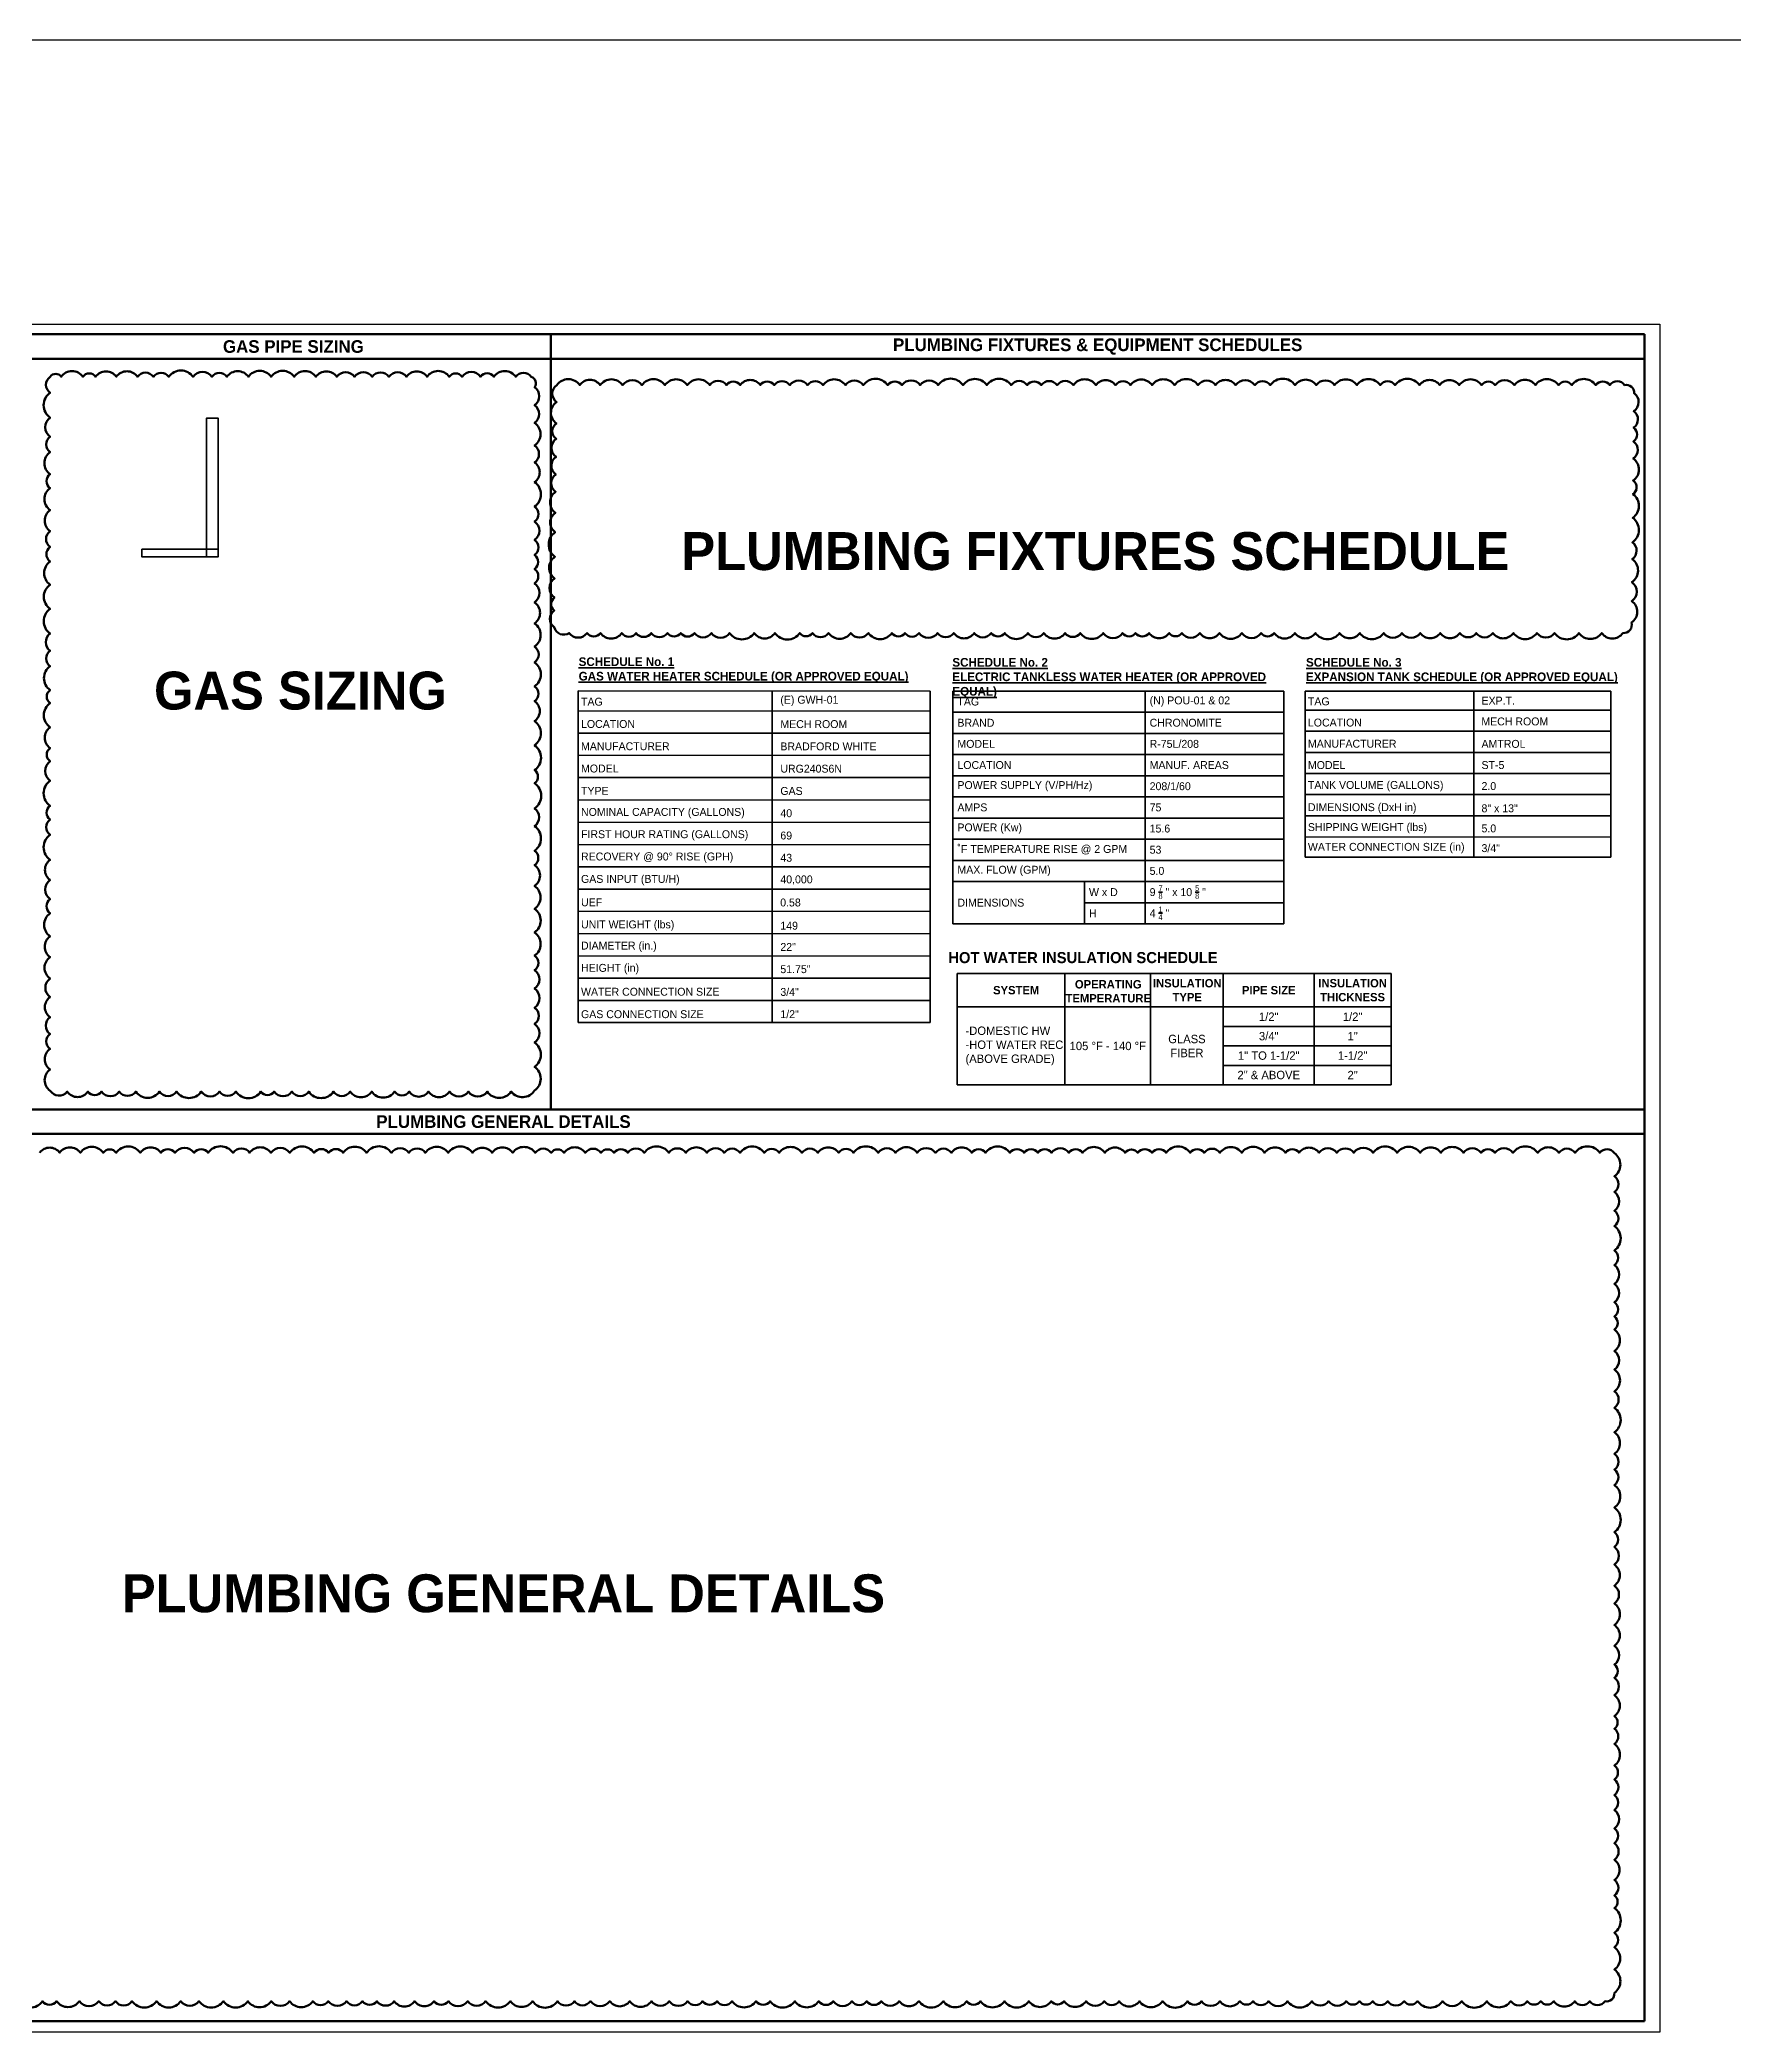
# Model space of a CAD drawing. Header units: inches. Extents: x 2025 to 34930, y -6955 to 4650.
# Drawn here: x 8772 to 9844, y -1678 to -417 of the extents above; entities that cross this region are included whole.
import ezdxf

# ---------------------------------------------------------------- set-up
doc = ezdxf.new("R2010")
doc.units = ezdxf.units.IN
doc.header["$MEASUREMENT"] = 0
doc.layers.get('DEFPOINTS').update_dxf_attribs({"color": 104})
doc.layers.add('PDF-TEXT', color=7, linetype='Continuous', lineweight=35)
doc.layers.add('REV.01', color=1, linetype='Continuous', lineweight=50)
doc.styles.add('BOO', font='GOTHIC.TTF', dxfattribs={"height": 6})
doc.styles.add('Century Gothic', font='GOTHIC.TTF', dxfattribs={"height": 5.3125})
doc.styles.add('Century Gothic_B', font='GOTHICB.TTF', dxfattribs={"height": 6.659722})
doc.styles.get("Standard").update_dxf_attribs({"font": 'arial.ttf'})

msp = doc.modelspace()

# ---------------------------------------------------------------- linework, layer by layer
msp.add_line((5037.8, -416.7), (13091.4, -416.7))
at = {"layer": 'DEFPOINTS'}
msp.add_lwpolyline([(8330.7, -596.7), (9797.6, -596.7), (9797.6, -1677.8), (8330.7, -1677.8)], close=True, dxfattribs=at)
at = {"layer": 'PDF-TEXT', "color": 42, "lineweight": 100}
for p, q in [((9095.5, -603.1), (8343.2, -603.1)), ((9095.5, -603.1), (9787.8, -603.1)), ((9095.5, -1093.7), (9095.5, -603.1)), ((9787.8, -603.1), (9787.8, -1670.8)), ((9787.8, -618.7), (8343.2, -618.7)), ((8343.2, -1093.7), (9095.5, -1093.7)), ((9787.8, -1093.7), (9095.5, -1093.7)), ((9787.8, -1109.3), (8343.2, -1109.3)), ((9787.8, -1670.8), (8343.2, -1670.8))]:
    msp.add_line(p, q, dxfattribs=at)
at = {"layer": 'PDF-TEXT'}
for p, q in [((9112.7, -828.8), (9112.7, -1038.8)), ((9112.7, -828.8), (9335.7, -828.9)), ((9235.6, -828.9), (9235.6, -1038)), ((9335.7, -828.9), (9335.7, -1038.8)), ((9350, -828.9), (9515.2, -828.9)), ((9350, -828.9), (9350, -976.3)), ((9471.7, -828.9), (9559.5, -828.9)), ((9471.7, -828.9), (9471.7, -976.3)), ((9471.7, -828.9), (9471.7, -976.3)), ((9559.5, -828.9), (9559.5, -976.3)), ((9573, -828.9), (9573, -934)), ((9573, -828.9), (9766.6, -829.1)), ((9679.8, -829), (9679.8, -934)), ((9766.6, -829), (9766.6, -934.1)), ((9112.7, -841.4), (9335.7, -841.6)), ((9350, -842.3), (9559.5, -842.3)), ((9573, -841), (9766.6, -841.1)), ((9112.7, -855.5), (9335.7, -855.5)), ((9350, -855.7), (9559.5, -855.7)), ((9573, -854.4), (9766.6, -854.4)), ((9112.7, -869.6), (9335.7, -869.8)), ((9350, -869.1), (9559.5, -869.1)), ((9573, -867.8), (9766.6, -867.9)), ((9350, -882.5), (9559.5, -882.5)), ((9573, -881.2), (9766.6, -881.2)), ((9112.7, -883.7), (9335.7, -883.7)), ((9573, -894.5), (9766.6, -894.5)), ((9112.7, -897.8), (9335.7, -898)), ((9350, -895.9), (9559.5, -895.9)), ((9573, -907.9), (9766.6, -908)), ((9112.7, -911.9), (9335.7, -912.1)), ((9350, -909.3), (9559.5, -909.3)), ((9112.7, -926.1), (9335.7, -926.2)), ((9350, -922.7), (9559.5, -922.7)), ((9573, -921.3), (9766.6, -921.4)), ((9112.7, -940.2), (9335.7, -940.3)), ((9350, -936.1), (9559.5, -936.1)), ((9573, -934), (9766.6, -934.1)), ((9112.7, -954.3), (9335.7, -954.4)), ((9350, -949.5), (9559.5, -949.5)), ((9433.3, -949.5), (9433.3, -976.3)), ((9112.7, -968.3), (9335.7, -968.5)), ((9433.3, -962.9), (9559.5, -962.9)), ((9112.7, -982.4), (9335.7, -982.6)), ((9350, -976.3), (9559.5, -976.3)), ((9112.7, -996.5), (9335.7, -996.7)), ((9352.7, -1007.7), (9627.5, -1007.7)), ((9352.7, -1007.7), (9352.7, -1078.2)), ((9421, -1007.7), (9421, -1078.2)), ((9475.2, -1007.7), (9475.2, -1078.2)), ((9521.1, -1007.7), (9521.1, -1078.2)), ((9578.8, -1007.7), (9578.8, -1078.2)), ((9627.5, -1007.7), (9627.5, -1078.2)), ((9112.7, -1010.6), (9335.7, -1010.6)), ((9112.7, -1024.7), (9335.7, -1024.7)), ((9352.7, -1028.9), (9627.5, -1028.9)), ((9112.7, -1038.8), (9335.7, -1038.8)), ((9521.1, -1041.3), (9627.5, -1041.3)), ((9521.1, -1053.6), (9627.5, -1053.6)), ((9521.1, -1065.9), (9627.5, -1065.9)), ((9352.7, -1078.2), (9627.5, -1078.2))]:
    msp.add_line(p, q, dxfattribs=at)
at = {"layer": 'PDF-TEXT', "color": 6}
for points in [[(8884.8, -744), (8877.5, -744), (8877.5, -656.1), (8884.8, -656.1)], [(8836.6, -739.2), (8884.8, -739.2), (8884.8, -744), (8836.6, -744)]]:
    msp.add_lwpolyline(points, close=True, dxfattribs=at)
at = {"layer": 'REV.01'}
for points in [[(8778.5, -630, 0.520567), (8778.5, -640.1, 0.520567), (8778.5, -655.9, 0.520567), (8778.5, -668, 0.520567), (8778.5, -677.7, 0.520567), (8778.5, -691.7, 0.520567), (8778.5, -700.5, 0.520567), (8778.5, -714.4, 0.520567), (8778.5, -727.7, 0.520567), (8778.5, -737.7, 0.520567), (8778.5, -746.9, 0.520567), (8778.5, -761.6, 0.520567), (8778.5, -776.9, 0.520567), (8778.5, -792.6, 0.520567), (8778.5, -803.4, 0.520567), (8778.5, -813.2, 0.520567), (8778.5, -828.3, 0.520567), (8778.5, -836.6, 0.520567), (8778.5, -851.9, 0.520567), (8778.5, -865, 0.520567), (8778.5, -873.4, 0.520567), (8778.5, -885.7, 0.520567), (8778.5, -901.6, 0.520567), (8778.5, -910.3, 0.520567), (8778.5, -919.9, 0.520567), (8778.5, -935.8, 0.520567), (8778.5, -948.5, 0.520567), (8778.5, -960.7, 0.520567), (8778.5, -969.6, 0.520567), (8778.5, -984.2, 0.520567), (8778.5, -997.3, 0.520567), (8778.5, -1010.9, 0.520567), (8778.5, -1022.6, 0.520567), (8778.5, -1035.4, 0.520567), (8778.5, -1046, 0.520567), (8778.5, -1055.4, 0.520567), (8778.5, -1068.5, 0.520567), (8778.5, -1081.9, 0.520567), (8789.3, -1082.5, 0.520567), (8802.4, -1082.5, 0.520567), (8811, -1082.5, 0.520567), (8822.3, -1082.5, 0.520567), (8832.7, -1082.5, 0.520567), (8847.7, -1082.5, 0.520567), (8858.6, -1082.5, 0.520567), (8874.2, -1082.5, 0.520567), (8885.7, -1082.5, 0.520567), (8896.1, -1082.5, 0.520567), (8911.9, -1082.5, 0.520567), (8920.3, -1082.5, 0.520567), (8931.6, -1082.5, 0.520567), (8942.2, -1082.5, 0.520567), (8957.9, -1082.5, 0.520567), (8968.5, -1082.5, 0.520567), (8982.1, -1082.5, 0.520567), (8996.6, -1082.5, 0.520567), (9005.8, -1082.5, 0.520567), (9018, -1082.5, 0.520567), (9031.4, -1082.5, 0.520567), (9043.3, -1082.5, 0.520567), (9055.2, -1082.5, 0.520567), (9070.4, -1082.5, 0.520567), (9085.2, -1081.8, 0.520567), (9085.2, -1066.8, 0.520567), (9085.2, -1051.4, 0.520567), (9085.2, -1039.6, 0.520567), (9085.2, -1029.4, 0.520567), (9085.2, -1017.3, 0.520567), (9085.2, -1005.6, 0.520567), (9085.2, -996.4, 0.520567), (9085.2, -981.7, 0.520567), (9085.2, -966.8, 0.520567), (9085.2, -952.3, 0.520567), (9085.2, -939.1, 0.520567), (9085.2, -930, 0.520567), (9085.2, -914.4, 0.520567), (9085.2, -903.2, 0.520567), (9085.2, -887.3, 0.520567), (9085.2, -879, 0.520567), (9085.2, -863.3, 0.520567), (9085.2, -847.9, 0.520567), (9085.2, -835.3, 0.520567), (9085.2, -826, 0.520567), (9085.2, -810.8, 0.520567), (9085.2, -800.8, 0.520567), (9085.2, -786.1, 0.520567), (9085.2, -772.8, 0.520567), (9085.2, -760.8, 0.520567), (9085.2, -751.7, 0.520567), (9085.2, -742.8, 0.520567), (9085.2, -733.3, 0.520567), (9085.2, -721.7, 0.520567), (9085.2, -712.2, 0.520567), (9085.2, -696.7, 0.520567), (9085.2, -684.2, 0.520567), (9085.2, -673.5, 0.520567), (9085.2, -659.2, 0.520567), (9085.2, -648, 0.520567), (9085.2, -636.6, 0.520567), (9083.1, -630, 0.520567), (9073.3, -630, 0.520567), (9059.4, -630, 0.520567), (9051, -630, 0.520567), (9039.3, -630, 0.520567), (9031.2, -630, 0.520567), (9017.1, -630, 0.520567), (9004.1, -630, 0.520567), (8993, -630, 0.520567), (8982.4, -630, 0.520567), (8971.2, -630, 0.520567), (8960, -630, 0.520567), (8946.8, -630, 0.520567), (8933, -630, 0.520567), (8918.4, -630, 0.520567), (8904, -630, 0.520567), (8890.4, -630, 0.520567), (8880.9, -630, 0.520567), (8869, -630, 0.520567), (8853.6, -630, 0.520567), (8843.9, -630, 0.520567), (8833.8, -630, 0.520567), (8820.4, -630, 0.520567), (8807.3, -630, 0.520567), (8799.2, -630, 0.520567), (8785.5, -630, 0.520567)], [(9099.3, -635.3, 0.520567), (9099.1, -646, 0.520567), (9099, -659.5, 0.520567), (9098.9, -669.3, 0.520567), (9098.8, -680.7, 0.520567), (9098.6, -691.8, 0.520567), (9098.5, -702.8, 0.520567), (9098.4, -716.1, 0.520567), (9098.2, -728.4, 0.520567), (9098.1, -743.9, 0.520567), (9097.9, -757.6, 0.520567), (9097.8, -769.8, 0.520567), (9097.7, -777.9, 0.520567), (9097.6, -788.6, 0.520567), (9107.1, -792.2, 0.520567), (9118.4, -792.2, 0.520567), (9126.9, -792.2, 0.520567), (9140.4, -792.2, 0.520567), (9149.5, -792.2, 0.520567), (9159.1, -792.2, 0.520567), (9169.3, -792.2, 0.520567), (9177.7, -792.2, 0.520567), (9186.4, -792.2, 0.520567), (9197.2, -792.2, 0.520567), (9208.7, -792.2, 0.520567), (9224.2, -792.2, 0.520567), (9237.4, -792.2, 0.520567), (9253.1, -792.2, 0.520567), (9261.1, -792.2, 0.520567), (9271.3, -792.2, 0.520567), (9285.4, -792.2, 0.520567), (9296.5, -792.2, 0.520567), (9311.4, -792.2, 0.520567), (9319.7, -792.2, 0.520567), (9328.6, -792.2, 0.520567), (9340.3, -792.2, 0.520567), (9350.6, -792.2, 0.520567), (9363.6, -792.2, 0.520567), (9374.3, -792.2, 0.520567), (9382.9, -792.2, 0.520567), (9397.5, -792.2, 0.520567), (9407.6, -792.2, 0.520567), (9421.1, -792.2, 0.520567), (9430.7, -792.2, 0.520567), (9445.2, -792.2, 0.520567), (9457.5, -792.2, 0.520567), (9465.7, -792.2, 0.520567), (9474.2, -792.2, 0.520567), (9487, -792.2, 0.520567), (9495, -792.2, 0.520567), (9506.4, -792.2, 0.520567), (9518.8, -792.2, 0.520567), (9533, -792.2, 0.520567), (9545.2, -792.2, 0.520567), (9553.4, -792.2, 0.520567), (9566.6, -792.2, 0.520567), (9579.6, -792.2, 0.520567), (9594.8, -792.2, 0.520567), (9607.7, -792.2, 0.520567), (9622.8, -792.2, 0.520567), (9634.3, -792.2, 0.520567), (9645.9, -792.2, 0.520567), (9658.6, -792.2, 0.520567), (9671, -792.2, 0.520567), (9681.4, -792.2, 0.520567), (9691.9, -792.2, 0.520567), (9704.9, -792.2, 0.520567), (9719.8, -792.2, 0.520567), (9731, -792.2, 0.520567), (9746.4, -792.2, 0.520567), (9760.8, -792.2, 0.520567), (9774.2, -792.2, 0.520567), (9779.7, -785.6, 0.520567), (9779.8, -772, 0.520567), (9779.9, -760, 0.520567), (9780.1, -745.4, 0.520567), (9780.2, -734.8, 0.520567), (9780.4, -719.3, 0.520567), (9780.6, -704.3, 0.520567), (9780.7, -695.7, 0.520567), (9780.8, -681.8, 0.520567), (9780.9, -670.9, 0.520567), (9781, -662.2, 0.520567), (9781.1, -651.8, 0.520567), (9781.3, -640.4, 0.520567), (9775.3, -635.3, 0.520567), (9765.9, -635.3, 0.520567), (9757, -635.3, 0.520567), (9741.9, -635.3, 0.520567), (9733.4, -635.3, 0.520567), (9718.8, -635.3, 0.520567), (9705.6, -635.3, 0.520567), (9693.3, -635.3, 0.520567), (9684.8, -635.3, 0.520567), (9670.6, -635.3, 0.520567), (9658.2, -635.3, 0.520567), (9645.5, -635.3, 0.520567), (9630, -635.3, 0.520567), (9620.6, -635.3, 0.520567), (9605.8, -635.3, 0.520567), (9591.7, -635.3, 0.520567), (9580.1, -635.3, 0.520567), (9566.7, -635.3, 0.520567), (9551, -635.3, 0.520567), (9541.2, -635.3, 0.520567), (9529, -635.3, 0.520567), (9516.3, -635.3, 0.520567), (9505.2, -635.3, 0.520567), (9490.4, -635.3, 0.520567), (9476.1, -635.3, 0.520567), (9462.5, -635.3, 0.520567), (9453, -635.3, 0.520567), (9440.6, -635.3, 0.520567), (9426.3, -635.3, 0.520567), (9416, -635.3, 0.520567), (9406, -635.3, 0.520567), (9397.1, -635.3, 0.520567), (9386.9, -635.3, 0.520567), (9371.5, -635.3, 0.520567), (9356.5, -635.3, 0.520567), (9340.7, -635.3, 0.520567), (9329.3, -635.3, 0.520567), (9317.8, -635.3, 0.520567), (9308.8, -635.3, 0.520567), (9293.3, -635.3, 0.520567), (9282, -635.3, 0.520567), (9267.8, -635.3, 0.520567), (9258, -635.3, 0.520567), (9246.8, -635.3, 0.520567), (9236.9, -635.3, 0.520567), (9228.1, -635.3, 0.520567), (9215.4, -635.3, 0.520567), (9206.6, -635.3, 0.520567), (9196.1, -635.3, 0.520567), (9181.9, -635.3, 0.520567), (9167.7, -635.3, 0.520567), (9153.2, -635.3, 0.520567), (9140.9, -635.3, 0.520567), (9126.7, -635.3, 0.520567), (9113.8, -635.3, 0.520567)]]:
    msp.add_lwpolyline(points, format="xyb", close=True, dxfattribs=at)
msp.add_lwpolyline([(8757.8, -1658.2, 0.520567), (8773.7, -1658.2, 0.520567), (8782.6, -1658.2, 0.520567), (8797, -1658.2, 0.520567), (8809.3, -1658.2, 0.520567), (8819.8, -1658.2, 0.520567), (8830.3, -1658.2, 0.520567), (8845.9, -1658.2, 0.520567), (8861.2, -1658.2, 0.520567), (8872.7, -1658.2, 0.520567), (8888.2, -1658.2, 0.520567), (8903.7, -1658.2, 0.520567), (8918.5, -1658.2, 0.520567), (8930.1, -1658.2, 0.520567), (8944.8, -1658.2, 0.520567), (8954.6, -1658.2, 0.520567), (8966.1, -1658.2, 0.520567), (8976.3, -1658.2, 0.520567), (8985.4, -1658.2, 0.520567), (8996.3, -1658.2, 0.520567), (9009.2, -1658.2, 0.520567), (9021.6, -1658.2, 0.520567), (9030.6, -1658.2, 0.520567), (9042.9, -1658.2, 0.520567), (9054.2, -1658.2, 0.520567), (9069.9, -1658.2, 0.520567), (9083.9, -1658.2, 0.520567), (9099.7, -1658.2, 0.520567), (9110.4, -1658.2, 0.520567), (9120.6, -1658.2, 0.520567), (9132.8, -1658.2, 0.520567), (9145.4, -1658.2, 0.520567), (9159.2, -1658.2, 0.520567), (9170.5, -1658.2, 0.520567), (9182.1, -1658.2, 0.520567), (9191.6, -1658.2, 0.520567), (9200.7, -1658.2, 0.520567), (9210.2, -1658.2, 0.520567), (9225.4, -1658.2, 0.520567), (9234.3, -1658.2, 0.520567), (9250, -1658.2, 0.520567), (9265.1, -1658.2, 0.520567), (9274.3, -1658.2, 0.520567), (9286.1, -1658.2, 0.520567), (9295.5, -1658.2, 0.520567), (9304.7, -1658.2, 0.520567), (9316, -1658.2, 0.520567), (9328.5, -1658.2, 0.520567), (9344, -1658.2, 0.520567), (9358.8, -1658.2, 0.520567), (9367.5, -1658.2, 0.520567), (9382.7, -1658.2, 0.520567), (9398.1, -1658.2, 0.520567), (9412.3, -1658.2, 0.520567), (9420.4, -1658.2, 0.520567), (9434.4, -1658.2, 0.520567), (9445.9, -1658.2, 0.520567), (9455.3, -1658.2, 0.520567), (9468.1, -1658.2, 0.520567), (9482.8, -1658.2, 0.520567), (9498.6, -1658.2, 0.520567), (9507.4, -1658.2, 0.520567), (9519.1, -1658.2, 0.520567), (9531.7, -1658.2, 0.520567), (9540.1, -1658.2, 0.520567), (9549.9, -1658.2, 0.520567), (9561.9, -1658.2, 0.520567), (9577.3, -1658.2, 0.520567), (9587.9, -1658.2, 0.520567), (9599, -1658.2, 0.520567), (9607.4, -1658.2, 0.520567), (9615.8, -1658.2, 0.520567), (9625.3, -1658.2, 0.520567), (9635.8, -1658.2, 0.520567), (9644.2, -1658.2, 0.520567), (9660.1, -1658.2, 0.520567), (9672.2, -1658.2, 0.520567), (9688.1, -1658.2, 0.520567), (9703.2, -1658.2, 0.520567), (9713.7, -1658.2, 0.520567), (9722.2, -1658.2, 0.520567), (9730.5, -1658.2, 0.520567), (9743.7, -1658.2, 0.520567), (9753.2, -1658.2, 0.520567), (9762.9, -1658.2, 0.520567), (9768.8, -1653, 0.520567), (9768.8, -1638.2, 0.520567), (9768.8, -1624.1, 0.520567), (9768.8, -1614.9, 0.520567), (9768.8, -1599.3, 0.520567), (9768.8, -1591.3, 0.520567), (9768.8, -1581.5, 0.520567), (9768.8, -1568.7, 0.520567), (9768.8, -1558.2, 0.520567), (9768.8, -1548.8, 0.520567), (9768.8, -1537.2, 0.520567), (9768.8, -1527.7, 0.520567), (9768.8, -1517.9, 0.520567), (9768.8, -1509.1, 0.520567), (9768.8, -1495.4, 0.520567), (9768.8, -1485.8, 0.520567), (9768.8, -1477.8, 0.520567), (9768.8, -1464.5, 0.520567), (9768.8, -1453.5, 0.520567), (9768.8, -1445.1, 0.520567), (9768.8, -1433.3, 0.520567), (9768.8, -1420.1, 0.520567), (9768.8, -1406.5, 0.520567), (9768.8, -1395.2, 0.520567), (9768.8, -1381.9, 0.520567), (9768.8, -1370.7, 0.520567), (9768.8, -1361.3, 0.520567), (9768.8, -1345.8, 0.520567), (9768.8, -1331.5, 0.520567), (9768.8, -1321.7, 0.520567), (9768.8, -1311.8, 0.520567), (9768.8, -1298.1, 0.520567), (9768.8, -1282.7, 0.520567), (9768.8, -1272.2, 0.520567), (9768.8, -1258.4, 0.520567), (9768.8, -1246.7, 0.520567), (9768.8, -1233.1, 0.520567), (9768.8, -1224.9, 0.520567), (9768.8, -1215.8, 0.520567), (9768.8, -1204.2, 0.520567), (9768.8, -1192.3, 0.520567), (9768.8, -1183, 0.520567), (9768.8, -1167.6, 0.520567), (9768.8, -1157.9, 0.520567), (9768.8, -1146, 0.520567), (9768.8, -1136.1, 0.520567), (9768.8, -1121.4, 0.520567), (9759.6, -1121.2, 0.520567), (9743.9, -1121.2, 0.520567), (9733.7, -1121.2, 0.520567), (9720.3, -1121.2, 0.520567), (9704.6, -1121.2, 0.520567), (9693.2, -1121.2, 0.520567), (9684.4, -1121.2, 0.520567), (9673.3, -1121.2, 0.520567), (9659, -1121.2, 0.520567), (9645.9, -1121.2, 0.520567), (9631.3, -1121.2, 0.520567), (9616.1, -1121.2, 0.520567), (9603.8, -1121.2, 0.520567), (9593.1, -1121.2, 0.520567), (9581.8, -1121.2, 0.520567), (9569.2, -1121.2, 0.520567), (9560.6, -1121.2, 0.520567), (9547.4, -1121.2, 0.520567), (9532.9, -1121.2, 0.520567), (9519.1, -1121.2, 0.520567), (9509.1, -1121.2, 0.520567), (9500.3, -1121.2, 0.520567), (9485, -1121.2, 0.520567), (9476.1, -1121.2, 0.520567), (9467.1, -1121.2, 0.520567), (9459, -1121.2, 0.520567), (9446.3, -1121.2, 0.520567), (9432.1, -1121.2, 0.520567), (9423.5, -1121.2, 0.520567), (9412.5, -1121.2, 0.520567), (9403.9, -1121.2, 0.520567), (9395.1, -1121.2, 0.520567), (9386.1, -1121.2, 0.520567), (9370.7, -1121.2, 0.520567), (9362, -1121.2, 0.520567), (9349.1, -1121.2, 0.520567), (9339, -1121.2, 0.520567), (9327.4, -1121.2, 0.520567), (9313.8, -1121.2, 0.520567), (9302.8, -1121.2, 0.520567), (9287.1, -1121.2, 0.520567), (9277.7, -1121.2, 0.520567), (9264.6, -1121.2, 0.520567), (9254.4, -1121.2, 0.520567), (9240.1, -1121.2, 0.520567), (9230.6, -1121.2, 0.520567), (9215.3, -1121.2, 0.520567), (9205.2, -1121.2, 0.520567), (9194.3, -1121.2, 0.520567), (9181, -1121.2, 0.520567), (9170.2, -1121.2, 0.520567), (9154.6, -1121.2, 0.520567), (9144.2, -1121.2, 0.520567), (9135.5, -1121.2, 0.520567), (9127.2, -1121.2, 0.520567), (9117.3, -1121.2, 0.520567), (9103.9, -1121.2, 0.520567), (9095.7, -1121.2, 0.520567), (9085.6, -1121.2, 0.520567), (9071.3, -1121.2, 0.520567), (9058.3, -1121.2, 0.520567), (9045.9, -1121.2, 0.520567), (9030.5, -1121.2, 0.520567), (9016, -1121.2, 0.520567), (9005.6, -1121.2, 0.520567), (8994.6, -1121.2, 0.520567), (8978.8, -1121.2, 0.520567), (8964, -1121.2, 0.520567), (8954.8, -1121.2, 0.520567), (8945.6, -1121.2, 0.520567), (8930.2, -1121.2, 0.520567), (8918.3, -1121.2, 0.520567), (8904.8, -1121.2, 0.520567), (8894.3, -1121.2, 0.520567), (8878.5, -1121.2, 0.520567), (8869.7, -1121.2, 0.520567), (8857.5, -1121.2, 0.520567), (8848.6, -1121.2, 0.520567), (8835.6, -1121.2, 0.520567), (8820.3, -1121.2, 0.520567), (8812.1, -1121.2, 0.520567), (8797.6, -1121.2, 0.520567), (8784.5, -1121.2, 0.520567), (8771.9, -1121.2, 0.520567)], format="xyb", dxfattribs=at)

# ---------------------------------------------------------------- texts
at = {"layer": 'PDF-TEXT', "color": 42, "attachment_point": 5, "style": 'Century Gothic_B'}
for s, insert, char_height, width in [('GAS PIPE SIZING', (8932.5, -610.9), 8, 325.913), ('PLUMBING FIXTURES & EQUIPMENT SCHEDULES', (9441.7, -610.9), 8, 692.364), ('HOT WATER INSULATION SCHEDULE', (9432.4, -997.7), 7, 320.536), ('PLUMBING GENERAL DETAILS', (9065.5, -1101.5), 8, 1444.618)]:
    msp.add_mtext(s, dxfattribs=dict(at, insert=insert, char_height=char_height, width=width))
at = {"layer": 'PDF-TEXT', "char_height": 5.5, "attachment_point": 1, "line_spacing_factor": 1.399988, "style": 'BOO'}
for s, insert, width in [('\\pxsm1;{\\fCentury Gothic|b1|i0|c0|p34;\\LSCHEDULE No. 1\\l\\P\\LGAS WATER HEATER SCHEDULE (OR APPROVED EQUAL)}', (9113.1, -807.6), 222.559), ('\\pxsm1;{\\fCentury Gothic|b1|i0|c0|p34;\\LSCHEDULE No. 2\\PELECTRIC TANKLESS WATER HEATER (OR APPROVED EQUAL)}', (9349.7, -808), 213.985), ('\\pxsm1;{\\fCentury Gothic|b1|i0|c0|p34;\\LSCHEDULE No. 3\\l\\P\\LEXPANSION TANK SCHEDULE (OR APPROVED EQUAL)}', (9573.6, -808), 192.962)]:
    msp.add_mtext(s, dxfattribs=dict(at, insert=insert, width=width))
at = {"layer": 'PDF-TEXT'}
for s, insert, char_height, width, attachment_point, style in [('{\\fCentury Gothic|b0|i0|c0|p34;(E) GWH-01}', (9240.8, -835.2), 5, 55.647, 4, 'Century Gothic_B'), ('(N) POU-01 & 02', (9474.6, -835.6), 5, 96.84, 4, 'BOO'), ('{\\fCentury Gothic|b0|i0|c0|p34;TAG}', (9114.6, -835.7), 5, 68.571, 4, 'Century Gothic_B'), ('{\\fCentury Gothic|b0|i0|c0;TAG', (9352.9, -835.6), 5, 159.444, 4, 'BOO'), ('{\\fCentury Gothic|b0|i0|c0|p34;TAG}', (9574.8, -835.5), 5, 65.196, 4, 'Century Gothic_B'), ('{\\fCentury Gothic|b0|i0|c0|p34;EXP.T. }', (9684.7, -835), 5, 52.908, 4, 'Century Gothic_B'), ('{\\fCentury Gothic|b0|i0|c0|p34;LOCATION}', (9114.6, -849.8), 5, 68.571, 4, 'Century Gothic_B'), ('{\\fCentury Gothic|b0|i0|c0|p34;MECH ROOM}', (9240.8, -849.9), 5, 97.158, 4, 'Century Gothic_B'), ('BRAND', (9352.9, -849), 5, 159.444, 4, 'BOO'), ('CHRONOMITE', (9474.6, -849), 5, 63.135, 4, 'BOO'), ('{\\fCentury Gothic|b0|i0|c0|p34;LOCATION}', (9574.8, -848.9), 5, 65.196, 4, 'Century Gothic_B'), ('{\\fCentury Gothic|b0|i0|c0|p34;MECH ROOM}', (9684.6, -848.2), 5, 58.311, 4, 'Century Gothic_B'), ('{\\fCentury Gothic|b0|i0|c0|p34;MANUFACTURER}', (9114.6, -863.9), 5, 68.571, 4, 'Century Gothic_B'), ('{\\fCentury Gothic|b0|i0|c0|p34;BRADFORD WHITE}', (9240.8, -864), 5, 74.295, 4, 'Century Gothic_B'), ('MODEL', (9352.9, -862.4), 5, 159.444, 4, 'BOO'), ('R-75L/208', (9474.6, -862.4), 5, 63.135, 4, 'BOO'), ('{\\fCentury Gothic|b0|i0|c0|p34;MANUFACTURER}', (9574.8, -862.3), 5, 65.196, 4, 'Century Gothic_B'), ('{\\fCentury Gothic|b0|i0|c0|p34;AMTROL}', (9684.7, -862.4), 5, 52.908, 4, 'Century Gothic_B'), ('{\\fCentury Gothic|b0|i0|c0|p34;MODEL}', (9114.6, -878), 5, 68.571, 4, 'Century Gothic_B'), ('{\\fCentury Gothic|b0|i0|c0|p34;URG240S6N}', (9240.8, -878.1), 5, 91.124, 4, 'Century Gothic_B'), ('LOCATION', (9352.9, -875.8), 5, 159.444, 4, 'BOO'), ('MANUF. AREAS', (9474.6, -875.8), 5, 123.242, 4, 'BOO'), ('{\\fCentury Gothic|b0|i0|c0|p34;MODEL}', (9574.8, -875.8), 5, 65.196, 4, 'Century Gothic_B'), ('{\\fCentury Gothic|b0|i0|c0|p34;ST-5}', (9684.7, -875.8), 5, 52.908, 4, 'Century Gothic_B'), ('{\\fCentury Gothic|b0|i0|c0|p34;TYPE}', (9114.6, -892.1), 5, 116.981, 4, 'Century Gothic_B'), ('{\\fCentury Gothic|b0|i0|c0|p34;GAS}', (9240.8, -892.2), 5, 80.93, 4, 'Century Gothic_B'), ('POWER SUPPLY (V/PH/Hz)', (9352.9, -889.2), 5, 159.444, 4, 'BOO'), ('208/1/60', (9474.6, -889.2), 5, 63.135, 4, 'BOO'), ('{\\fCentury Gothic|b0|i0|c0|p34;TANK VOLUME (GALLONS)}', (9574.8, -889.1), 5, 93.703, 4, 'Century Gothic_B'), ('{\\fCentury Gothic|b0|i0|c0|p34;2.0}', (9684.7, -889.1), 5, 52.908, 4, 'Century Gothic_B'), ('{\\fCentury Gothic|b0|i0|c0|p34;NOMINAL CAPACITY (GALLONS)}', (9114.6, -906.2), 5, 116.981, 4, 'Century Gothic_B'), ('{\\fCentury Gothic|b0|i0|c0|p34;40}', (9240.8, -906.3), 5, 55.647, 4, 'Century Gothic_B'), ('{\\fCentury Gothic|b0|i0|c0;AMPS', (9352.9, -902.6), 5, 159.444, 4, 'BOO'), ('75', (9474.6, -902.6), 5, 63.135, 4, 'BOO'), ('{\\fCentury Gothic|b0|i0|c0|p34;DIMENSIONS (DxH in)}', (9574.8, -903.2), 5, 115.763, 4, 'Century Gothic_B'), ('\\pxt2;{\\fCentury Gothic|b0|i0|c0|p34;8" x 13"}', (9684.7, -903.2), 5, 52.908, 4, 'Century Gothic_B'), ('{\\fCentury Gothic|b0|i0|c0|p34;FIRST HOUR RATING (GALLONS)}', (9114.6, -920.3), 5, 116.981, 4, 'Century Gothic_B'), ('\\pxt8;{\\fCentury Gothic|b0|i0|c0|p34;69}', (9240.8, -920.4), 5, 55.647, 4, 'Century Gothic_B'), ('{\\fCentury Gothic|b0|i0|c0;POWER (Kw)', (9352.9, -916), 5, 159.444, 4, 'BOO'), ('15.6', (9474.6, -916), 5, 63.135, 4, 'BOO'), ('{\\fCentury Gothic|b0|i0|c0|p34;SHIPPING WEIGHT (lbs)}', (9574.8, -915.8), 5, 109.412, 4, 'Century Gothic_B'), ('{\\fCentury Gothic|b0|i0|c0|p34;5.0}', (9684.7, -915.9), 5, 52.908, 4, 'Century Gothic_B'), ('{\\fCentury Gothic|b0|i0|c0|p34;RECOVERY @ 90%%D RISE (GPH)}', (9114.6, -934.4), 5, 116.981, 4, 'Century Gothic_B'), ('\\pxt8;{\\fCentury Gothic|b0|i0|c0|p34;43}', (9240.8, -934.5), 5, 55.647, 4, 'Century Gothic_B'), ('˚F TEMPERATURE RISE @ 2 GPM', (9352.9, -929.4), 5, 159.444, 4, 'BOO'), ('53', (9474.6, -929.4), 5, 63.135, 4, 'BOO'), ('{\\fCentury Gothic|b0|i0|c0|p34;WATER CONNECTION SIZE (in)}', (9574.8, -928.3), 5, 99.126, 4, 'Century Gothic_B'), ('{\\fCentury Gothic|b0|i0|c0|p34;3/4"}', (9684.7, -928.4), 5, 52.908, 4, 'Century Gothic_B'), ('{\\fCentury Gothic|b0|i0|c0|p34;GAS INPUT (BTU/H)}', (9114.6, -948.6), 5, 116.981, 4, 'Century Gothic_B'), ('\\pxt8;{\\fCentury Gothic|b0|i0|c0|p34;40,000}', (9240.8, -948.6), 5, 55.647, 4, 'Century Gothic_B'), ('{\\fCentury Gothic|b0|i0|c0;MAX. FLOW (GPM)', (9352.9, -942.8), 5, 159.444, 4, 'BOO'), ('5.0', (9474.6, -942.8), 5, 63.135, 4, 'BOO'), ('{\\fCentury Gothic|b0|i0|c0;W x D', (9436.2, -956.2), 5, 32.663, 4, 'BOO'), ('\\A1;9 {\\H0.7x;\\S7/8;} " x 10 {\\H0.7x;\\S5/8;} "', (9474.6, -956.2), 5, 63.135, 4, 'BOO'), ('{\\fCentury Gothic|b0|i0|c0|p34;UEF}', (9114.6, -962.7), 5, 116.981, 4, 'Century Gothic_B'), ('\\pxt8;{\\fCentury Gothic|b0|i0|c0|p34;0.58}', (9240.7, -962.8), 5, 55.647, 4, 'Century Gothic_B'), ('{\\fCentury Gothic|b0|i0|c0;DIMENSIONS', (9352.9, -962.9), 5, 121.042, 4, 'BOO'), ('{\\fCentury Gothic|b0|i0|c0;H', (9436.2, -969.6), 5, 32.663, 4, 'BOO'), ('\\A1;4 {\\H0.7x;\\S1/4;} "', (9474.6, -969.6), 5, 63.135, 4, 'BOO'), ('{\\fCentury Gothic|b0|i0|c0|p34;UNIT WEIGHT (lbs)}', (9114.6, -977.4), 5, 115.078, 4, 'Century Gothic_B'), ('{\\fCentury Gothic|b0|i0|c0|p34;149}', (9240.8, -977.5), 5, 55.647, 4, 'Century Gothic_B'), ('{\\fCentury Gothic|b0|i0|c0|p34;DIAMETER (in.)}', (9114.6, -990.8), 5, 115.078, 4, 'Century Gothic_B'), ('{\\fCentury Gothic|b0|i0|c0|p34;22"}', (9240.8, -990.9), 5, 55.647, 4, 'Century Gothic_B'), ('{\\fCentury Gothic|b0|i0|c0|p34;HEIGHT (in)}', (9114.6, -1004.9), 5, 121.757, 4, 'Century Gothic_B'), ('\\pxt2;{\\fCentury Gothic|b0|i0|c0|p34;51.75"}', (9240.8, -1005), 5, 55.647, 4, 'Century Gothic_B'), ('{\\fCentury Gothic|b0|i0|c0|p34;WATER CONNECTION SIZE}', (9114.6, -1019.3), 5, 97.224, 4, 'Century Gothic_B'), ('{\\fCentury Gothic|b0|i0|c0|p34;3/4"}', (9240.8, -1019.4), 5, 55.647, 4, 'Century Gothic_B'), ('{\\fCentury Gothic|b1|i0|c0|p34;SYSTEM}', (9390.1, -1018.3), 5.312, 74.766, 5, 'Century Gothic_B'), ('{\\fCentury Gothic|b1|i0|c0|p34;OPERATING TEMPERATURE}', (9448.4, -1019), 5.312, 55.937, 5, 'Century Gothic_B'), ('{\\fCentury Gothic|b1|i0|c0|p34;INSULATION \\PTYPE}', (9498.4, -1018.3), 5.312, 43.671, 5, 'Century Gothic_B'), ('PIPE SIZE', (9550, -1018.3), 5.31, 57.693, 5, 'Century Gothic_B'), ('{\\fCentury Gothic|b1|i0|c0|p34;INSULATION THICKNESS}', (9603.1, -1018.3), 5.312, 48.654, 5, 'Century Gothic_B'), ('{\\fCentury Gothic|b0|i0|c0|p34;GAS CONNECTION SIZE}', (9114.6, -1033.5), 5, 97.224, 4, 'Century Gothic_B'), ('{\\fCentury Gothic|b0|i0|c0|p34;1/2"}', (9240.8, -1033.5), 5, 55.647, 4, 'Century Gothic_B'), ('1/2"', (9550, -1035.1), 5.31, 57.693, 5, 'Century Gothic'), ('1/2"', (9603.1, -1035.1), 5.31, 48.654, 5, 'Century Gothic'), ('\\pxl1,ql;-DOMESTIC HW\\P-HOT WATER REC.\\P(ABOVE GRADE)', (9352.7, -1053.6), 5.312, 68.363, 4, 'Century Gothic'), ('GLASS \\PFIBER', (9498.2, -1053.6), 5.31, 45.924, 5, 'Century Gothic'), ('3/4"', (9550, -1047.4), 5.31, 57.693, 5, 'Century Gothic'), ('1"', (9603.1, -1047.4), 5.31, 48.654, 5, 'Century Gothic'), ('105 %%DF - 140 %%DF', (9448.1, -1053.6), 5.312, 54.168, 5, 'Century Gothic'), ('1" TO 1-1/2"', (9550, -1059.7), 5.312, 57.693, 5, 'Century Gothic'), ('1-1/2"', (9603.1, -1059.7), 5.31, 48.654, 5, 'Century Gothic'), ('2" & ABOVE', (9550, -1072), 5.31, 57.693, 5, 'Century Gothic'), ('2" ', (9603.1, -1072), 5.31, 48.654, 5, 'Century Gothic')]:
    msp.add_mtext(s, dxfattribs=dict(at, insert=insert, char_height=char_height, width=width, attachment_point=attachment_point, style=style))
at = {"layer": 'REV.01', "char_height": 24, "width": 656.423, "attachment_point": 5}
for s, insert in [('{\\fCentury Gothic|b1|i0|c0|p34;PLUMBING FIXTURES SCHEDULE}', (9440.2, -740.5)), ('{\\fCentury Gothic|b1|i0|c0|p34;GAS SIZING }', (8937, -828.8)), ('{\\fCentury Gothic|b1|i0|c0|p34;PLUMBING GENERAL DETAILS}', (9065.5, -1400.2))]:
    msp.add_mtext(s, dxfattribs=dict(at, insert=insert))

doc.saveas('drawing.dxf')
